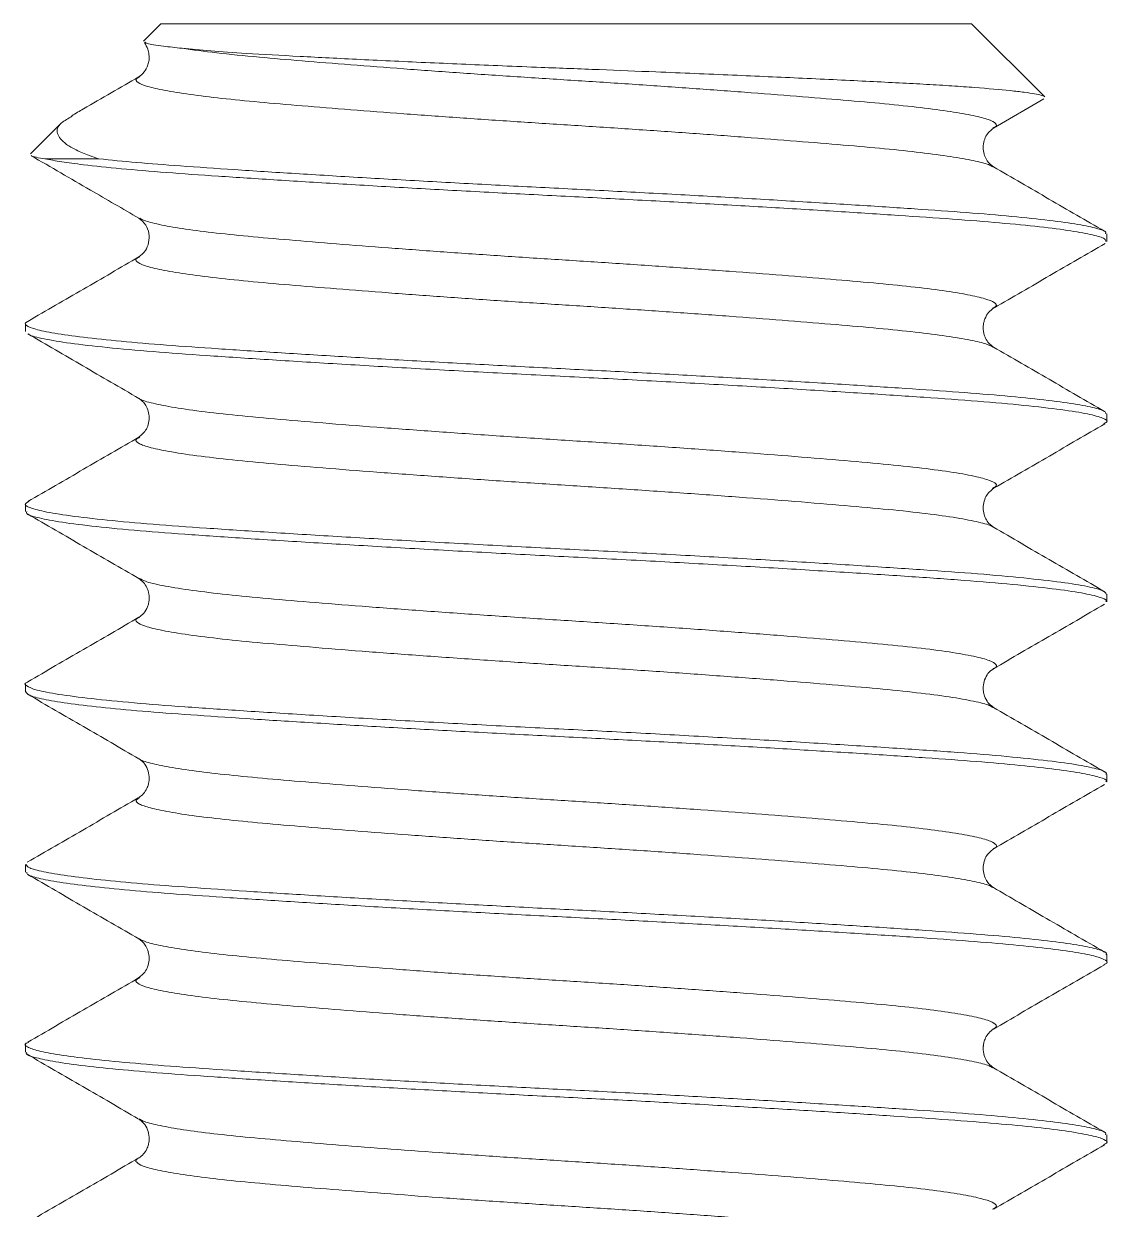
# Paper-space layout '_Left' of a CAD drawing. Header units: millimetres. Extents: x -3 to 3, y 0 to 26.5.
# Drawn here: x -3.01 to 3.01, y 19.92 to 26.5 of the extents above; entities that cross this region are included whole.
import ezdxf

# ---------------------------------------------------------------- set-up
doc = ezdxf.new("R2010")
doc.units = ezdxf.units.MM

psp = doc.layouts.new('_Left')

# ---------------------------------------------------------------- linework, layer by layer
at = {"color": 7, "linetype": 'Continuous', "lineweight": 15}
for p, q in [((-2.25, 26.5), (-2.346, 26.404)), ((-2.25, 26.5), (2.25, 26.5)), ((2.6561, 26.0939), (2.25, 26.5)), ((2.3716, 25.9208), (2.6513, 26.0831)), ((-2.8004, 25.9496), (-2.9725, 25.7775)), ((-2.5931, 25.75), (-2.893, 25.75)), ((3, 25.2922), (3, 25.3343)), ((2.3669, 24.921), (2.3701, 24.923)), ((-3, 24.8344), (-3, 24.7921)), ((3, 24.2922), (3, 24.3344)), ((2.3666, 23.9211), (2.3679, 23.922)), ((-3, 23.8343), (-3, 23.7922)), ((3, 23.2921), (3, 23.3344)), ((-3, 22.8344), (-3, 22.7921)), ((3, 22.2921), (3, 22.3343)), ((-2.3699, 22.2039), (-2.3678, 22.2057)), ((-3, 21.8343), (-3, 21.7921)), ((3, 21.2922), (3, 21.3343)), ((-3, 20.8343), (-3, 20.7922)), ((-2.3669, 20.421), (-2.3702, 20.4229)), ((3, 20.2922), (3, 20.3344))]:
    psp.add_line(p, q, dxfattribs=at)
for points, knots in [([(-2.3415, 26.3936), (-2.3413, 26.3934), (-2.3334, 26.3863), (-2.3226, 26.3626), (-2.3154, 26.3347), (-2.3142, 26.3134), (-2.3152, 26.2973), (-2.3174, 26.2844), (-2.3243, 26.2589), (-2.3441, 26.2251), (-2.3617, 26.2128), (-2.3716, 26.2058)], [0, 0, 0, 0, 0.005778, 0.193568, 0.317519, 0.38527, 0.427712, 0.475473, 0.528622, 0.735231, 1, 1, 1, 1]), ([(-2.132, 26.3635), (-2.1679, 26.3675), (-2.2545, 26.3773), (-2.3291, 26.3893), (-2.335, 26.396), (-2.3373, 26.3986)], [0, 0, 0, 0, 0.303745, 0.733064, 1, 1, 1, 1]), ([(2.6558, 26.0937), (2.6559, 26.0938), (2.6562, 26.0967), (2.6391, 26.1023), (2.6029, 26.1109), (2.5444, 26.1197), (2.444, 26.1314), (2.3086, 26.1432), (2.1431, 26.1548), (1.9573, 26.1662), (1.7434, 26.177), (1.5058, 26.1885), (1.2564, 26.2), (0.923, 26.2148), (0.5397, 26.2309), (0.182, 26.2453), (-0.1041, 26.2561), (-0.4198, 26.2688), (-0.7631, 26.2835), (-1.1428, 26.3012), (-1.4877, 26.3188), (-1.7633, 26.3341), (-1.9817, 26.3491), (-2.0815, 26.3587), (-2.132, 26.3635)], [0, 0, 0, 0, 0.001545, 0.034634, 0.068225, 0.102072, 0.136444, 0.200865, 0.233918, 0.267215, 0.331638, 0.364728, 0.398078, 0.461116, 0.526017, 0.572919, 0.620574, 0.652887, 0.714564, 0.778101, 0.838626, 0.900909, 0.949964, 1, 1, 1, 1]), ([(-2.3713, 26.206), (-2.474, 26.1463), (-2.5983, 26.0741), (-2.7228, 26.0019), (-2.7444, 25.9894)], [0, 0, 0, 0, 0.82603, 1, 1, 1, 1]), ([(-2.7425, 25.986), (-2.7642, 25.9739), (-2.8214, 25.9417), (-2.8325, 25.8912), (-2.7935, 25.8402), (-2.7219, 25.7993), (-2.6594, 25.7724), (-2.6113, 25.7562), (-2.5931, 25.75)], [0, 0, 0, 0, 0.152276, 0.401724, 0.65743, 0.78871, 0.91999, 1, 1, 1, 1]), ([(2.3712, 25.706), (2.359, 25.7151), (2.334, 25.7339), (2.3072, 25.8034), (2.3257, 25.8841), (2.3558, 25.9082), (2.3712, 25.9205)], [0, 0, 0, 0, 0.23293, 0.477866, 0.734246, 1, 1, 1, 1]), ([(-2.9689, 25.7674), (-2.8596, 25.704), (-2.6603, 25.5884), (-2.4611, 25.4727), (-2.3712, 25.4205)], [0, 0, 0, 0, 0.548741, 1, 1, 1, 1]), ([(-2.893, 25.75), (-2.9099, 25.7528), (-2.9439, 25.7585), (-2.9665, 25.7645), (-2.9685, 25.7675), (-2.9687, 25.7678)], [0, 0, 0, 0, 0.472599, 0.94848, 1, 1, 1, 1]), ([(2.9945, 25.2922), (2.9941, 25.297), (2.9932, 25.3086), (2.9286, 25.3282), (2.8092, 25.3505), (2.6349, 25.3729), (2.4135, 25.3948), (2.1501, 25.4156), (1.8483, 25.4361), (1.5102, 25.458), (1.1409, 25.4803), (0.7502, 25.5026), (0.3494, 25.5244), (-0.0548, 25.5449), (-0.4585, 25.5657), (-0.8577, 25.5877), (-1.2436, 25.6101), (-1.6054, 25.6324), (-1.9338, 25.654), (-2.2254, 25.6742), (-2.478, 25.6954), (-2.6674, 25.7155), (-2.8055, 25.7338), (-2.8638, 25.7446), (-2.893, 25.75)], [0, 0, 0, 0, 0.032795, 0.079999, 0.127733, 0.175552, 0.223004, 0.269661, 0.316163, 0.363518, 0.411308, 0.459085, 0.506402, 0.552859, 0.599571, 0.647056, 0.694882, 0.742598, 0.789759, 0.836102, 0.883015, 0.930611, 0.965327, 1, 1, 1, 1]), ([(2.9935, 25.3343), (2.9951, 25.3372), (3.0003, 25.3469), (2.9519, 25.3642), (2.8491, 25.3863), (2.6891, 25.4088), (2.4805, 25.4309), (2.2286, 25.4521), (1.9373, 25.4723), (1.6093, 25.4939), (1.2478, 25.5161), (0.8621, 25.5386), (0.463, 25.5605), (0.0594, 25.5814), (-0.3448, 25.6019), (-0.7457, 25.6236), (-1.1366, 25.646), (-1.5062, 25.6683), (-1.8448, 25.6902), (-2.1387, 25.7102), (-2.3926, 25.7298), (-2.5259, 25.7432), (-2.5931, 25.75)], [0, 0, 0, 0, 0.021549, 0.073181, 0.125528, 0.178108, 0.230425, 0.281997, 0.332928, 0.384752, 0.437191, 0.489756, 0.541953, 0.593306, 0.644355, 0.696352, 0.74886, 0.801387, 0.853441, 0.904561, 0.95189, 1, 1, 1, 1]), ([(2.9878, 25.3482), (2.885, 25.4078), (2.6794, 25.527), (2.4739, 25.6464), (2.3712, 25.706)], [0, 0, 0, 0, 0.500207, 1, 1, 1, 1]), ([(-2.3711, 25.4204), (-2.3576, 25.4098), (-2.3349, 25.3919), (-2.3137, 25.341), (-2.3146, 25.2808), (-2.3387, 25.2301), (-2.3591, 25.215), (-2.3712, 25.206)], [0, 0, 0, 0, 0.256191, 0.429515, 0.575048, 0.746738, 1, 1, 1, 1]), ([(2.3753, 24.9231), (2.478, 24.9827), (2.6835, 25.1021), (2.889, 25.2212), (2.9918, 25.2808)], [0, 0, 0, 0, 0.499794, 1, 1, 1, 1]), ([(-2.3712, 25.206), (-2.4739, 25.1463), (-2.6794, 25.027), (-2.885, 24.9078), (-2.9878, 24.8482)], [0, 0, 0, 0, 0.499793, 1, 1, 1, 1]), ([(2.3711, 24.7061), (2.3624, 24.7122), (2.347, 24.7231), (2.3281, 24.7514), (2.3188, 24.7768), (2.3157, 24.7937), (2.3145, 24.8073), (2.3144, 24.8242), (2.3175, 24.8435), (2.3261, 24.8716), (2.3462, 24.9031), (2.3624, 24.9144), (2.3712, 24.9205)], [0, 0, 0, 0, 0.168327, 0.300907, 0.397466, 0.457786, 0.474355, 0.5274, 0.5855, 0.650587, 0.809165, 1, 1, 1, 1]), ([(2.9945, 24.3344), (2.9941, 24.3392), (2.9932, 24.3508), (2.9286, 24.3704), (2.8092, 24.3927), (2.6349, 24.4151), (2.4135, 24.437), (2.1501, 24.4578), (1.8483, 24.4783), (1.5102, 24.5001), (1.1409, 24.5225), (0.7502, 24.5448), (0.3494, 24.5666), (-0.0548, 24.587), (-0.4585, 24.6079), (-0.8577, 24.6299), (-1.2436, 24.6523), (-1.6054, 24.6746), (-1.9338, 24.6961), (-2.2255, 24.7164), (-2.4779, 24.7376), (-2.6872, 24.7597), (-2.8468, 24.7821), (-2.954, 24.8042), (-3.0004, 24.8257), (-3.0093, 24.8396), (-2.9873, 24.8475), (-2.9851, 24.8483)], [0, 0, 0, 0, 0.029161, 0.071134, 0.113578, 0.156098, 0.198292, 0.239778, 0.281127, 0.323234, 0.365728, 0.408211, 0.450284, 0.491592, 0.533128, 0.575351, 0.617877, 0.660305, 0.70224, 0.743447, 0.785162, 0.827483, 0.870022, 0.912376, 0.954157, 0.995347, 1, 1, 1, 1]), ([(-2.9881, 24.7785), (-2.886, 24.7193), (-2.6804, 24.6001), (-2.4748, 24.4807), (-2.3714, 24.4206)], [0, 0, 0, 0, 0.496885, 1, 1, 1, 1]), ([(2.9821, 24.2793), (2.9891, 24.2826), (3.0118, 24.2934), (2.9849, 24.3111), (2.903, 24.3345), (2.755, 24.3583), (2.5495, 24.3821), (2.2925, 24.4051), (1.9897, 24.4266), (1.6448, 24.4495), (1.2615, 24.4732), (0.8501, 24.4971), (0.424, 24.5205), (-0.0073, 24.5425), (-0.4385, 24.5646), (-0.8644, 24.5881), (-1.275, 24.612), (-1.6571, 24.6357), (-2.0007, 24.6585), (-2.3021, 24.68), (-2.5571, 24.7031), (-2.7621, 24.7268), (-2.9029, 24.7507), (-2.9757, 24.768), (-2.9821, 24.7769), (-2.9831, 24.7784)], [0, 0, 0, 0, 0.020383, 0.065825, 0.112138, 0.158874, 0.205534, 0.251623, 0.296927, 0.342916, 0.389533, 0.436287, 0.482676, 0.528223, 0.573807, 0.620216, 0.666973, 0.713577, 0.759537, 0.804846, 0.850962, 0.897632, 0.944363, 0.990653, 1, 1, 1, 1]), ([(2.9883, 24.3479), (2.8854, 24.4075), (2.6799, 24.5267), (2.4744, 24.6461), (2.3717, 24.7057)], [0, 0, 0, 0, 0.500211, 1, 1, 1, 1]), ([(-2.3713, 24.4206), (-2.3591, 24.4115), (-2.334, 24.3927), (-2.3072, 24.3232), (-2.3257, 24.2424), (-2.356, 24.2182), (-2.3714, 24.2059)], [0, 0, 0, 0, 0.233093, 0.478134, 0.734502, 1, 1, 1, 1]), ([(2.3738, 23.9221), (2.4764, 23.9816), (2.6816, 24.1008), (2.887, 24.2199), (2.9897, 24.2795)], [0, 0, 0, 0, 0.4998337, 1, 1, 1, 1]), ([(-2.3711, 24.2061), (-2.4738, 24.1464), (-2.6794, 24.027), (-2.885, 23.9078), (-2.9879, 23.8482)], [0, 0, 0, 0, 0.499777, 1, 1, 1, 1]), ([(2.3715, 23.7058), (2.3592, 23.715), (2.334, 23.7338), (2.3072, 23.8034), (2.3257, 23.8842), (2.3561, 23.9084), (2.3715, 23.9207)], [0, 0, 0, 0, 0.232653, 0.477602, 0.734141, 1, 1, 1, 1]), ([(2.9965, 23.3344), (2.9935, 23.3407), (2.987, 23.3543), (2.9014, 23.3766), (2.7555, 23.4005), (2.5494, 23.4243), (2.2926, 23.4473), (1.9897, 23.4688), (1.6448, 23.4917), (1.2615, 23.5154), (0.8501, 23.5392), (0.424, 23.5627), (-0.0073, 23.5847), (-0.4385, 23.6068), (-0.8644, 23.6303), (-1.275, 23.6542), (-1.6571, 23.6778), (-2.0007, 23.7006), (-2.302, 23.7222), (-2.5574, 23.7452), (-2.761, 23.769), (-2.9069, 23.7929), (-2.9868, 23.8162), (-3.0118, 23.834), (-2.9878, 23.8449), (-2.9802, 23.8483)], [0, 0, 0, 0, 0.038162, 0.083095, 0.128439, 0.173708, 0.218423, 0.262377, 0.306995, 0.352223, 0.397583, 0.44259, 0.48678, 0.531005, 0.576031, 0.621395, 0.66661, 0.7112, 0.755159, 0.7999, 0.84518, 0.890517, 0.935428, 0.979491, 1, 1, 1, 1]), ([(2.9943, 23.2921), (2.996, 23.294), (3.0046, 23.3031), (2.9585, 23.3201), (2.8532, 23.3437), (2.6814, 23.3676), (2.4551, 23.3912), (2.1797, 23.4136), (1.86, 23.4354), (1.4995, 23.4587), (1.1038, 23.4825), (0.685, 23.5063), (0.2562, 23.5293), (-0.1757, 23.5509), (-0.6055, 23.5737), (-1.027, 23.5974), (-1.428, 23.6213), (-1.7959, 23.6447), (-2.1234, 23.6668), (-2.4073, 23.6888), (-2.6432, 23.7123), (-2.8256, 23.7362), (-2.9438, 23.7599), (-2.9999, 23.7785), (-2.9942, 23.789), (-2.9925, 23.7922)], [0, 0, 0, 0, 0.0114518, 0.0571843, 0.103632, 0.1503087, 0.1967141, 0.242365, 0.2876942, 0.3338962, 0.3805369, 0.427118, 0.4731452, 0.518368, 0.5642396, 0.6107543, 0.6574219, 0.7037427, 0.7492385, 0.7946989, 0.8409993, 0.8876633, 0.9341914, 0.9800925, 1, 1, 1, 1]), ([(-2.9879, 23.7784), (-2.8851, 23.7188), (-2.6794, 23.5995), (-2.4739, 23.4802), (-2.3712, 23.4205)], [0, 0, 0, 0, 0.50022, 1, 1, 1, 1]), ([(2.9882, 23.348), (2.8853, 23.4076), (2.6797, 23.5268), (2.4741, 23.6462), (2.3714, 23.7059)], [0, 0, 0, 0, 0.500228, 1, 1, 1, 1]), ([(-2.3711, 23.4204), (-2.3625, 23.4144), (-2.347, 23.4035), (-2.3281, 23.3751), (-2.3188, 23.3496), (-2.3157, 23.3328), (-2.3144, 23.3192), (-2.3144, 23.3023), (-2.3175, 23.283), (-2.3261, 23.2549), (-2.3463, 23.2234), (-2.3624, 23.2122), (-2.3713, 23.206)], [0, 0, 0, 0, 0.168152, 0.300587, 0.397023, 0.457233, 0.47375, 0.526753, 0.584866, 0.649998, 0.808784, 1, 1, 1, 1]), ([(2.3711, 22.9204), (2.4738, 22.9801), (2.6793, 23.0995), (2.885, 23.2187), (2.9878, 23.2783)], [0, 0, 0, 0, 0.49978, 1, 1, 1, 1]), ([(-2.3712, 23.206), (-2.4739, 23.1464), (-2.6794, 23.027), (-2.885, 22.9078), (-2.9879, 22.8482)], [0, 0, 0, 0, 0.499785, 1, 1, 1, 1]), ([(2.3711, 22.7061), (2.3608, 22.7136), (2.3426, 22.7268), (2.3226, 22.7624), (2.316, 22.7896), (2.3147, 22.8051), (2.3144, 22.8133), (2.315, 22.8332), (2.3213, 22.8611), (2.3426, 22.9), (2.3608, 22.913), (2.3711, 22.9205)], [0, 0, 0, 0, 0.200057, 0.35032, 0.450376, 0.481517, 0.500109, 0.518699, 0.649774, 0.8, 1, 1, 1, 1]), ([(2.9943, 22.3343), (2.996, 22.3361), (3.0046, 22.3453), (2.9585, 22.3623), (2.8532, 22.3859), (2.6814, 22.4098), (2.4551, 22.4334), (2.1797, 22.4558), (1.86, 22.4775), (1.4995, 22.5008), (1.1038, 22.5247), (0.685, 22.5485), (0.2562, 22.5715), (-0.1757, 22.5931), (-0.6055, 22.6159), (-1.027, 22.6395), (-1.428, 22.6634), (-1.7959, 22.6869), (-2.1234, 22.709), (-2.4072, 22.731), (-2.6435, 22.7545), (-2.8247, 22.7783), (-2.9472, 22.802), (-3, 22.825), (-3.0111, 22.8396), (-2.9874, 22.8476), (-2.9858, 22.8482)], [0, 0, 0, 0, 0.011133, 0.055592, 0.100746, 0.146123, 0.191236, 0.235616, 0.279683, 0.324598, 0.36994, 0.415224, 0.459969, 0.503933, 0.548527, 0.593747, 0.639115, 0.684145, 0.728374, 0.772569, 0.81758, 0.862945, 0.908177, 0.9528, 0.996758, 1, 1, 1, 1]), ([(2.9954, 22.2921), (2.9968, 22.2936), (3.0047, 22.302), (2.9657, 22.3176), (2.8752, 22.3396), (2.7256, 22.362), (2.5267, 22.3842), (2.2831, 22.4057), (1.9996, 22.4259), (1.6789, 22.4473), (1.3237, 22.4694), (0.942, 22.4918), (0.5447, 22.5139), (0.1417, 22.5352), (-0.2627, 22.5554), (-0.6647, 22.577), (-1.0584, 22.5992), (-1.4333, 22.6216), (-1.7788, 22.6436), (-2.0886, 22.6645), (-2.3604, 22.6849), (-2.5912, 22.7067), (-2.7761, 22.729), (-2.9077, 22.7514), (-2.9869, 22.7727), (-2.9945, 22.7859), (-2.9981, 22.7921)], [0, 0, 0, 0, 0.009298, 0.052103, 0.095582, 0.139338, 0.182958, 0.226038, 0.268413, 0.311394, 0.354967, 0.398729, 0.442267, 0.48518, 0.527572, 0.570713, 0.614361, 0.658109, 0.701546, 0.744276, 0.786772, 0.830055, 0.873759, 0.917475, 0.960793, 1, 1, 1, 1]), ([(-2.9884, 22.7787), (-2.8855, 22.719), (-2.6799, 22.5998), (-2.4743, 22.4804), (-2.3715, 22.4207)], [0, 0, 0, 0, 0.500224, 1, 1, 1, 1]), ([(2.988, 22.3481), (2.8851, 22.4077), (2.6795, 22.5269), (2.474, 22.6463), (2.3713, 22.706)], [0, 0, 0, 0, 0.500214, 1, 1, 1, 1]), ([(-2.3712, 22.4205), (-2.3624, 22.4144), (-2.3463, 22.4031), (-2.3232, 22.367), (-2.3149, 22.3336), (-2.3144, 22.3132), (-2.3146, 22.3071), (-2.3149, 22.3026), (-2.3157, 22.2939), (-2.3188, 22.2768), (-2.3281, 22.2515), (-2.347, 22.2231), (-2.3625, 22.2122), (-2.3711, 22.2061)], [0, 0, 0, 0, 0.191541, 0.350493, 0.478314, 0.505558, 0.51848, 0.52657, 0.543056, 0.603202, 0.699571, 0.831934, 1, 1, 1, 1]), ([(2.3712, 21.9205), (2.4739, 21.9802), (2.6794, 22.0995), (2.885, 22.2188), (2.9879, 22.2784)], [0, 0, 0, 0, 0.49978, 1, 1, 1, 1]), ([(-2.3747, 22.2039), (-2.4773, 22.1443), (-2.6827, 22.025), (-2.8881, 21.9059), (-2.9909, 21.8463)], [0, 0, 0, 0, 0.499818, 1, 1, 1, 1]), ([(2.3716, 21.7058), (2.3592, 21.715), (2.3339, 21.7339), (2.3071, 21.8036), (2.3258, 21.8844), (2.3562, 21.9085), (2.3716, 21.9208)], [0, 0, 0, 0, 0.2317392, 0.4764423, 0.7332753, 1, 1, 1, 1]), ([(2.9954, 21.3343), (2.9968, 21.3358), (3.0047, 21.3442), (2.9657, 21.3598), (2.8752, 21.3818), (2.7256, 21.4042), (2.5267, 21.4264), (2.2831, 21.4479), (1.9996, 21.4681), (1.6789, 21.4894), (1.3237, 21.5116), (0.942, 21.534), (0.5447, 21.5561), (0.1417, 21.5773), (-0.2627, 21.5976), (-0.6647, 21.6192), (-1.0584, 21.6414), (-1.4333, 21.6638), (-1.7788, 21.6858), (-2.0886, 21.7067), (-2.3604, 21.7271), (-2.5912, 21.7489), (-2.7761, 21.7712), (-2.9077, 21.7936), (-2.9869, 21.8148), (-2.9945, 21.828), (-2.9981, 21.8343)], [0, 0, 0, 0, 0.009298, 0.052103, 0.095582, 0.139338, 0.182958, 0.226038, 0.268413, 0.311394, 0.354967, 0.398729, 0.442267, 0.48518, 0.527572, 0.570713, 0.614361, 0.658109, 0.701546, 0.744276, 0.786772, 0.830055, 0.873759, 0.917475, 0.960793, 1, 1, 1, 1]), ([(2.9832, 21.278), (2.9869, 21.2794), (3.0095, 21.2878), (2.9991, 21.3023), (2.9485, 21.3238), (2.8377, 21.3459), (2.6745, 21.3684), (2.4621, 21.3904), (2.2069, 21.4115), (1.9127, 21.4318), (1.5818, 21.4535), (1.2181, 21.4757), (0.8309, 21.4981), (0.4312, 21.5201), (0.0274, 21.5408), (-0.3767, 21.5614), (-0.7772, 21.5832), (-1.1667, 21.6056), (-1.5342, 21.6279), (-1.8699, 21.6497), (-2.1692, 21.6701), (-2.4299, 21.691), (-2.6483, 21.713), (-2.8192, 21.7354), (-2.9346, 21.7576), (-2.995, 21.7767), (-2.9942, 21.7878), (-2.9939, 21.7921)], [0, 0, 0, 0, 0.007882, 0.049051, 0.090864, 0.133227, 0.175745, 0.21802, 0.259662, 0.300875, 0.342838, 0.385267, 0.427767, 0.469937, 0.511397, 0.552737, 0.594832, 0.637311, 0.679774, 0.721822, 0.763106, 0.804634, 0.846845, 0.889354, 0.931761, 0.973671, 1, 1, 1, 1]), ([(-2.9879, 21.7784), (-2.8851, 21.7188), (-2.6796, 21.5996), (-2.4742, 21.4803), (-2.3715, 21.4207)], [0, 0, 0, 0, 0.500198, 1, 1, 1, 1]), ([(2.9879, 21.3482), (2.9333, 21.3797), (2.8278, 21.4408), (2.667, 21.5338), (2.5145, 21.6226), (2.4185, 21.6785), (2.371, 21.7062)], [0, 0, 0, 0, 0.270441, 0.522541, 0.763697, 1, 1, 1, 1]), ([(-2.3714, 21.4206), (-2.3591, 21.4114), (-2.3338, 21.3924), (-2.3072, 21.3228), (-2.3259, 21.2421), (-2.3559, 21.2182), (-2.3713, 21.206)], [0, 0, 0, 0, 0.230668, 0.474963, 0.732065, 1, 1, 1, 1]), ([(2.3711, 20.9204), (2.4737, 20.9801), (2.6791, 21.0994), (2.8846, 21.2185), (2.9874, 21.2781)], [0, 0, 0, 0, 0.499804, 1, 1, 1, 1]), ([(-2.3712, 21.206), (-2.4739, 21.1464), (-2.6794, 21.027), (-2.8849, 20.9079), (-2.9877, 20.8482)], [0, 0, 0, 0, 0.499796, 1, 1, 1, 1]), ([(2.3712, 20.706), (2.3624, 20.7122), (2.3462, 20.7235), (2.3231, 20.7597), (2.3149, 20.793), (2.3144, 20.8133), (2.3146, 20.8195), (2.3149, 20.824), (2.3157, 20.8327), (2.3188, 20.8498), (2.3281, 20.8751), (2.347, 20.9035), (2.3624, 20.9143), (2.3711, 20.9204)], [0, 0, 0, 0, 0.190794, 0.349336, 0.477042, 0.504295, 0.517227, 0.52538, 0.541967, 0.60233, 0.698943, 0.831589, 1, 1, 1, 1]), ([(2.9934, 20.3344), (2.9946, 20.3377), (2.9984, 20.348), (2.9459, 20.3659), (2.8384, 20.3881), (2.6743, 20.4105), (2.4621, 20.4326), (2.2069, 20.4537), (1.9127, 20.474), (1.5818, 20.4956), (1.2181, 20.5179), (0.8309, 20.5403), (0.4312, 20.5622), (0.0274, 20.583), (-0.3767, 20.6035), (-0.7772, 20.6254), (-1.1667, 20.6477), (-1.5342, 20.6701), (-1.8699, 20.6919), (-2.1692, 20.7123), (-2.4299, 20.7332), (-2.6484, 20.7552), (-2.8186, 20.7776), (-2.9367, 20.7998), (-2.9955, 20.8214), (-3.0101, 20.8369), (-2.9873, 20.8461), (-2.9818, 20.8484)], [0, 0, 0, 0, 0.020708, 0.062535, 0.10491, 0.147442, 0.189729, 0.231384, 0.27261, 0.314586, 0.357029, 0.399542, 0.441725, 0.483197, 0.52455, 0.566659, 0.60915, 0.651626, 0.693688, 0.734984, 0.776526, 0.818749, 0.861272, 0.903692, 0.945614, 0.986814, 1, 1, 1, 1]), ([(2.9814, 20.2784), (2.9883, 20.2815), (3.0104, 20.2917), (2.9903, 20.3082), (2.9228, 20.33), (2.7969, 20.3523), (2.6192, 20.3746), (2.3942, 20.3965), (2.1277, 20.4172), (1.8229, 20.4378), (1.482, 20.4597), (1.1106, 20.4821), (0.7188, 20.5044), (0.3175, 20.5261), (-0.0868, 20.5464), (-0.4903, 20.5675), (-0.8888, 20.5895), (-1.2732, 20.6119), (-1.6327, 20.6341), (-1.9583, 20.6556), (-2.2469, 20.6758), (-2.4961, 20.6971), (-2.7015, 20.7193), (-2.8581, 20.7417), (-2.9568, 20.7638), (-3.0018, 20.7805), (-2.9955, 20.7898), (-2.9939, 20.7922)], [0, 0, 0, 0, 0.018812, 0.060086, 0.102125, 0.144604, 0.187126, 0.229291, 0.270721, 0.31215, 0.354315, 0.396837, 0.439316, 0.481355, 0.52263, 0.564247, 0.606522, 0.649069, 0.691486, 0.73338, 0.774585, 0.816375, 0.858742, 0.901295, 0.943632, 0.985365, 1, 1, 1, 1]), ([(-2.9915, 20.7807), (-2.8887, 20.7211), (-2.6833, 20.6019), (-2.4778, 20.4826), (-2.3751, 20.423)], [0, 0, 0, 0, 0.5001967, 1, 1, 1, 1]), ([(2.9879, 20.3482), (2.885, 20.4078), (2.6794, 20.527), (2.4739, 20.6463), (2.3712, 20.706)], [0, 0, 0, 0, 0.500214, 1, 1, 1, 1]), ([(-2.3712, 20.4205), (-2.3624, 20.4143), (-2.3462, 20.403), (-2.3231, 20.3669), (-2.3149, 20.3335), (-2.3144, 20.3132), (-2.3146, 20.307), (-2.3149, 20.3025), (-2.3157, 20.2938), (-2.3188, 20.2767), (-2.3281, 20.2514), (-2.347, 20.223), (-2.3624, 20.2122), (-2.3711, 20.2061)], [0, 0, 0, 0, 0.190882, 0.349386, 0.476945, 0.504148, 0.517053, 0.525209, 0.541807, 0.602197, 0.698842, 0.83153, 1, 1, 1, 1]), ([(2.3715, 19.9207), (2.4742, 19.9804), (2.6797, 20.0997), (2.8853, 20.2189), (2.9881, 20.2785)], [0, 0, 0, 0, 0.49979, 1, 1, 1, 1]), ([(-2.3717, 20.2057), (-2.4744, 20.1461), (-2.6799, 20.0267), (-2.8855, 19.9075), (-2.9884, 19.8479)], [0, 0, 0, 0, 0.499783, 1, 1, 1, 1])]:
    psp.add_open_spline(points, degree=3, knots=knots, dxfattribs=at)
at = {"color": 8, "linetype": 'Continuous', "lineweight": 15}
for points, knots in [([(2.3676, 25.9207), (2.3719, 25.9226), (2.3927, 25.9315), (2.3876, 25.9464), (2.3505, 25.9678), (2.2659, 25.9899), (2.1393, 26.0124), (1.9732, 26.0345), (1.7728, 26.0557), (1.5411, 26.0759), (1.2802, 26.0975), (0.9927, 26.1198), (0.6858, 26.1422), (0.3683, 26.1642), (0.0472, 26.1851), (-0.2743, 26.2055), (-0.5932, 26.2273), (-0.9042, 26.2496), (-1.1981, 26.2719), (-1.4676, 26.2938), (-1.7191, 26.3153), (-1.9501, 26.3382), (-2.071, 26.355), (-2.132, 26.3635)], [0, 0, 0, 0, 0.0124276, 0.0601947, 0.1086363, 0.1577515, 0.2070858, 0.2561721, 0.3045575, 0.3523388, 0.4009618, 0.4501632, 0.4994836, 0.5484566, 0.5966357, 0.6445295, 0.6933141, 0.7425804, 0.7918652, 0.8407044, 0.8886643, 0.943831, 1, 1, 1, 1]), ([(2.366, 25.7061), (2.3596, 25.7102), (2.3421, 25.7214), (2.2648, 25.7406), (2.1396, 25.763), (1.9731, 25.7851), (1.7728, 25.8063), (1.5411, 25.8265), (1.2802, 25.8481), (0.9927, 25.8703), (0.6858, 25.8928), (0.3683, 25.9147), (0.0472, 25.9356), (-0.2743, 25.9561), (-0.5932, 25.9778), (-0.9041, 26.0002), (-1.1982, 26.0225), (-1.4674, 26.0444), (-1.7079, 26.0649), (-1.9178, 26.0857), (-2.0944, 26.1076), (-2.233, 26.13), (-2.3302, 26.1523), (-2.3813, 26.1739), (-2.3943, 26.1912), (-2.3735, 26.2021), (-2.366, 26.2061)], [0, 0, 0, 0, 0.024945, 0.068515, 0.112279, 0.155824, 0.198747, 0.241133, 0.284267, 0.327913, 0.371665, 0.415109, 0.457849, 0.500336, 0.543612, 0.587317, 0.631037, 0.674362, 0.716908, 0.759576, 0.802978, 0.846721, 0.890391, 0.933579, 0.975992, 1, 1, 1, 1]), ([(2.3701, 24.923), (2.3757, 24.926), (2.3945, 24.936), (2.3813, 24.9523), (2.3311, 24.974), (2.2343, 24.9963), (2.0962, 25.0187), (1.9199, 25.0406), (1.7104, 25.0614), (1.4703, 25.0819), (1.2014, 25.1038), (0.9076, 25.1261), (0.5968, 25.1484), (0.2779, 25.1702), (-0.0436, 25.1907), (-0.3647, 25.2115), (-0.6823, 25.2335), (-0.9893, 25.2559), (-1.2771, 25.2782), (-1.5383, 25.2998), (-1.7704, 25.32), (-1.9711, 25.3412), (-2.138, 25.3633), (-2.2636, 25.3857), (-2.3416, 25.405), (-2.3595, 25.4163), (-2.3661, 25.4205)], [0, 0, 0, 0, 0.018478, 0.061106, 0.104509, 0.148401, 0.192372, 0.236004, 0.278903, 0.321659, 0.365201, 0.409145, 0.453077, 0.496585, 0.539299, 0.582249, 0.625911, 0.669888, 0.713764, 0.757128, 0.799737, 0.842872, 0.886636, 0.930626, 0.974426, 1, 1, 1, 1]), ([(2.3694, 24.7057), (2.3566, 24.712), (2.3292, 24.7255), (2.2338, 24.7469), (2.0963, 24.7693), (1.9199, 24.7912), (1.7105, 24.812), (1.4703, 24.8325), (1.2014, 24.8543), (0.9076, 24.8767), (0.5968, 24.899), (0.2779, 24.9208), (-0.0436, 24.9412), (-0.3647, 24.9621), (-0.6823, 24.9841), (-0.9893, 25.0065), (-1.2771, 25.0288), (-1.5383, 25.0504), (-1.7704, 25.0706), (-1.9711, 25.0918), (-2.1377, 25.1139), (-2.2647, 25.1363), (-2.3497, 25.1585), (-2.3875, 25.1798), (-2.3927, 25.195), (-2.3716, 25.204), (-2.367, 25.206)], [0, 0, 0, 0, 0.037752, 0.081395, 0.125116, 0.168501, 0.211156, 0.253669, 0.296964, 0.340659, 0.384342, 0.427602, 0.470073, 0.51278, 0.556194, 0.599922, 0.643548, 0.686666, 0.729033, 0.771923, 0.815439, 0.85918, 0.902731, 0.945689, 0.988039, 1, 1, 1, 1]), ([(2.3679, 23.922), (2.3755, 23.9264), (2.3959, 23.9382), (2.3749, 23.9569), (2.3092, 23.9803), (2.1916, 24.0041), (2.0282, 24.0279), (1.8237, 24.0509), (1.5828, 24.0724), (1.3084, 24.0953), (1.0035, 24.119), (0.6763, 24.1429), (0.3373, 24.1663), (-0.0058, 24.1883), (-0.3489, 24.2104), (-0.6876, 24.2339), (-1.0143, 24.2578), (-1.3183, 24.2815), (-1.5915, 24.3043), (-1.8313, 24.3258), (-2.0341, 24.3489), (-2.1975, 24.3726), (-2.3084, 24.3964), (-2.3649, 24.4126), (-2.3703, 24.4203), (-2.3705, 24.4207)], [0, 0, 0, 0, 0.026838, 0.07232, 0.118678, 0.165461, 0.212167, 0.258299, 0.303644, 0.349676, 0.396339, 0.443139, 0.489573, 0.535162, 0.580787, 0.627242, 0.674045, 0.720695, 0.766698, 0.812048, 0.858207, 0.904924, 0.9517, 0.998035, 1, 1, 1, 1]), ([(2.3697, 23.7059), (2.3693, 23.7065), (2.3634, 23.7145), (2.3055, 23.7309), (2.1926, 23.7547), (2.0279, 23.7785), (1.8238, 23.8015), (1.5828, 23.823), (1.3084, 23.8459), (1.0035, 23.8696), (0.6763, 23.8935), (0.3373, 23.9169), (-0.0058, 23.9389), (-0.3489, 23.961), (-0.6876, 23.9845), (-1.0143, 24.0084), (-1.3183, 24.032), (-1.5916, 24.0548), (-1.8313, 24.0764), (-2.0344, 24.0994), (-2.1964, 24.1232), (-2.3123, 24.1471), (-2.3764, 24.1704), (-2.3959, 24.1894), (-2.3739, 24.2015), (-2.3654, 24.2062)], [0, 0, 0, 0, 0.003417, 0.049626, 0.096258, 0.142814, 0.188797, 0.233996, 0.27988, 0.326393, 0.373042, 0.419327, 0.464769, 0.510247, 0.556552, 0.603205, 0.649705, 0.695559, 0.740763, 0.786774, 0.83334, 0.879966, 0.926152, 0.971463, 1, 1, 1, 1]), ([(2.37, 22.9205), (2.371, 22.9209), (2.3925, 22.9288), (2.3896, 22.9433), (2.3569, 22.9659), (2.2688, 22.9895), (2.1333, 23.0134), (1.953, 23.037), (1.7339, 23.0594), (1.4797, 23.0812), (1.1928, 23.1045), (0.878, 23.1283), (0.5449, 23.1521), (0.2038, 23.1751), (-0.1398, 23.1967), (-0.4817, 23.2195), (-0.817, 23.2432), (-1.136, 23.2671), (-1.4286, 23.2905), (-1.6892, 23.3126), (-1.9149, 23.3346), (-2.1031, 23.3581), (-2.246, 23.3819), (-2.3364, 23.403), (-2.3574, 23.4155), (-2.3656, 23.4204)], [0, 0, 0, 0, 0.0022686, 0.0475406, 0.093269, 0.1397148, 0.1863904, 0.2327939, 0.2784403, 0.3237641, 0.3699635, 0.4166029, 0.4631826, 0.5092066, 0.5544237, 0.6002916, 0.6468046, 0.6934711, 0.7397896, 0.7852805, 0.830736, 0.877034, 0.9236969, 0.9702233, 1, 1, 1, 1]), ([(2.3652, 22.7061), (2.3606, 22.7095), (2.3457, 22.7206), (2.2673, 22.7401), (2.1337, 22.764), (1.9529, 22.7876), (1.734, 22.81), (1.4796, 22.8317), (1.1928, 22.855), (0.878, 22.8789), (0.5449, 22.9027), (0.2038, 22.9257), (-0.1398, 22.9473), (-0.4817, 22.9701), (-0.817, 22.9938), (-1.136, 23.0176), (-1.4286, 23.0411), (-1.6891, 23.0632), (-1.915, 23.0852), (-2.1029, 23.1087), (-2.2471, 23.1326), (-2.3443, 23.1562), (-2.3873, 23.1791), (-2.394, 23.195), (-2.3712, 23.2043), (-2.3669, 23.206)], [0, 0, 0, 0, 0.0212924, 0.0677376, 0.1144127, 0.1608155, 0.2064614, 0.2517847, 0.2979835, 0.3446223, 0.3912014, 0.4372249, 0.4824414, 0.5283087, 0.5748212, 0.6214871, 0.667805, 0.7132954, 0.7587503, 0.8050477, 0.85171, 0.8982359, 0.9441328, 0.9893438, 1, 1, 1, 1]), ([(2.3699, 21.9205), (2.3712, 21.921), (2.391, 21.9286), (2.3896, 21.9423), (2.3623, 21.9634), (2.2864, 21.9854), (2.1685, 22.0078), (2.0099, 22.03), (1.8162, 22.0515), (1.5907, 22.0717), (1.3356, 22.0931), (1.053, 22.1152), (0.7494, 22.1376), (0.4333, 22.1597), (0.1127, 22.181), (-0.209, 22.2012), (-0.5287, 22.2228), (-0.842, 22.245), (-1.1402, 22.2674), (-1.415, 22.2894), (-1.6614, 22.3103), (-1.8778, 22.3307), (-2.0611, 22.3525), (-2.209, 22.3748), (-2.3108, 22.3971), (-2.3634, 22.4126), (-2.3695, 22.4201), (-2.3699, 22.4207)], [0, 0, 0, 0, 0.0028533, 0.0452785, 0.088065, 0.1315276, 0.1752681, 0.2188727, 0.2619353, 0.3042906, 0.3472543, 0.390811, 0.4345572, 0.478079, 0.5209748, 0.5633473, 0.606471, 0.6501031, 0.693836, 0.7372563, 0.7799683, 0.8224451, 0.8657112, 0.9093999, 0.9531003, 0.9964009, 1, 1, 1, 1]), ([(2.3662, 21.7061), (2.363, 21.7087), (2.351, 21.7184), (2.2849, 21.736), (2.1689, 21.7584), (2.0098, 21.7806), (1.8163, 21.8021), (1.5907, 21.8223), (1.3356, 21.8436), (1.053, 21.8658), (0.7494, 21.8882), (0.4333, 21.9103), (0.1127, 21.9315), (-0.209, 21.9518), (-0.5287, 21.9734), (-0.842, 21.9956), (-1.1402, 22.018), (-1.415, 22.04), (-1.6614, 22.0609), (-1.8777, 22.0813), (-2.0614, 22.1031), (-2.2081, 22.1254), (-2.314, 22.1478), (-2.3743, 22.1696), (-2.3948, 22.1878), (-2.377, 22.1993), (-2.3699, 22.2039)], [0, 0, 0, 0, 0.016212, 0.059879, 0.103826, 0.147637, 0.190903, 0.233458, 0.276625, 0.320387, 0.36434, 0.408067, 0.451165, 0.493738, 0.537065, 0.580903, 0.624843, 0.668468, 0.711382, 0.754059, 0.797529, 0.841424, 0.885331, 0.928836, 0.971555, 1, 1, 1, 1]), ([(2.3662, 20.9204), (2.3718, 20.9229), (2.3931, 20.9324), (2.3864, 20.9481), (2.3453, 20.9696), (2.2574, 20.9917), (2.1276, 21.0142), (1.9586, 21.0362), (1.7556, 21.0573), (1.5215, 21.0776), (1.2583, 21.0993), (0.969, 21.1215), (0.661, 21.1439), (0.343, 21.1659), (0.0218, 21.1866), (-0.2997, 21.2072), (-0.6182, 21.229), (-0.9281, 21.2514), (-1.2205, 21.2737), (-1.4875, 21.2955), (-1.7256, 21.3159), (-1.9329, 21.3368), (-2.107, 21.3588), (-2.2415, 21.3812), (-2.3323, 21.402), (-2.3572, 21.415), (-2.3682, 21.4207)], [0, 0, 0, 0, 0.015088, 0.057432, 0.10044, 0.144014, 0.18775, 0.231234, 0.274065, 0.316453, 0.359616, 0.40326, 0.446976, 0.490352, 0.532995, 0.575515, 0.618814, 0.662508, 0.706186, 0.749437, 0.791898, 0.834613, 0.878031, 0.921756, 0.965377, 1, 1, 1, 1]), ([(2.3664, 20.7061), (2.3585, 20.7107), (2.3385, 20.7226), (2.2564, 20.7423), (2.1278, 20.7647), (1.9585, 20.7868), (1.7556, 20.8079), (1.5215, 20.8282), (1.2583, 20.8498), (0.969, 20.8721), (0.661, 20.8945), (0.343, 20.9164), (0.0218, 20.9372), (-0.2997, 20.9577), (-0.6182, 20.9796), (-0.9281, 21.0019), (-1.2205, 21.0243), (-1.4875, 21.0461), (-1.7256, 21.0665), (-1.933, 21.0874), (-2.1068, 21.1094), (-2.2422, 21.1318), (-2.336, 21.154), (-2.3834, 21.1756), (-2.394, 21.1922), (-2.3728, 21.2027), (-2.3659, 21.2061)], [0, 0, 0, 0, 0.028381, 0.071979, 0.115739, 0.159246, 0.202101, 0.244512, 0.287699, 0.331366, 0.375107, 0.418507, 0.461173, 0.503716, 0.547039, 0.590757, 0.634459, 0.677734, 0.720218, 0.762956, 0.806397, 0.850147, 0.893792, 0.936923, 0.979307, 1, 1, 1, 1]), ([(2.3665, 19.9206), (2.3743, 19.925), (2.3946, 19.9363), (2.3792, 19.954), (2.325, 19.9758), (2.2249, 19.9981), (2.0836, 20.0204), (1.9046, 20.0423), (1.6926, 20.063), (1.4501, 20.0836), (1.179, 20.1055), (0.8835, 20.1279), (0.5718, 20.1502), (0.2526, 20.1719), (-0.0691, 20.1922), (-0.39, 20.2133), (-0.7071, 20.2353), (-1.0129, 20.2577), (-1.2988, 20.2799), (-1.5578, 20.3014), (-1.7875, 20.3216), (-1.9855, 20.3429), (-2.1495, 20.3651), (-2.2717, 20.3875), (-2.3457, 20.4063), (-2.3614, 20.4172), (-2.3669, 20.421)], [0, 0, 0, 0, 0.0265493, 0.0689604, 0.1121587, 0.1558111, 0.1995081, 0.2428374, 0.2854076, 0.3279778, 0.3713071, 0.4150041, 0.4586565, 0.5018548, 0.5442659, 0.5870303, 0.6304726, 0.674195, 0.7177839, 0.7608333, 0.8031722, 0.8461141, 0.889651, 0.9333797, 0.9768863, 1, 1, 1, 1]), ([(2.3699, 19.7061), (2.3552, 19.7128), (2.3248, 19.7268), (2.2244, 19.7487), (2.0837, 19.771), (1.9045, 19.7929), (1.6926, 19.8136), (1.4501, 19.8342), (1.179, 19.8561), (0.8835, 19.8785), (0.5718, 19.9008), (0.2526, 19.9225), (-0.0691, 19.9428), (-0.39, 19.9638), (-0.7071, 19.9859), (-1.0129, 20.0083), (-1.2988, 20.0305), (-1.5578, 20.052), (-1.7874, 20.0722), (-1.9856, 20.0935), (-2.1492, 20.1157), (-2.2729, 20.1381), (-2.3546, 20.1602), (-2.3885, 20.1815), (-2.3922, 20.196), (-2.3717, 20.2044), (-2.3684, 20.2058)], [0, 0, 0, 0, 0.040521, 0.084239, 0.128001, 0.171395, 0.214029, 0.256662, 0.300056, 0.343819, 0.387536, 0.430799, 0.473273, 0.516101, 0.559609, 0.603396, 0.64705, 0.690164, 0.732566, 0.775572, 0.819174, 0.862968, 0.906539, 0.949486, 0.991903, 1, 1, 1, 1])]:
    psp.add_open_spline(points, degree=3, knots=knots, dxfattribs=at)

doc.saveas('drawing.dxf')
